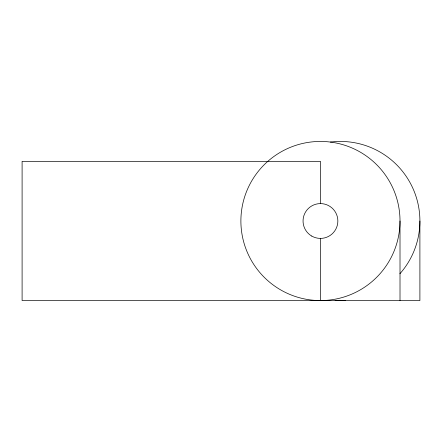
<?xml version="1.0" encoding="UTF-8"?>
<svg xmlns="http://www.w3.org/2000/svg" width="442" height="442" viewBox="0 0 442 442"><rect width="100%" height="100%" fill="white"/><g stroke="black" fill="none" stroke-linecap="round" stroke-linejoin="round"><path stroke-width="0.66" d="M419.9 221L419.9 300.56L22.1 300.56L22.1 161.33L320.45 161.33L320.45 203.596M400.01 221A79.56 79.56 0 0 1 280.67 289.902A79.56 79.56 0 0 1 280.67 152.098A79.56 79.56 0 0 1 400.01 221L400.01 300.56M320.45 238.404L320.45 300.56M330.373 142.064A79.56 79.56 0 0 1 399.888 273.764M345.545 300.389A79.56 79.56 0 0 1 335.135 300.389M311.748 236.072A17.404 17.404 0 0 0 337.854 221A17.404 17.404 0 0 0 311.748 205.928A17.404 17.404 0 0 0 311.748 236.072"/></g></svg>
